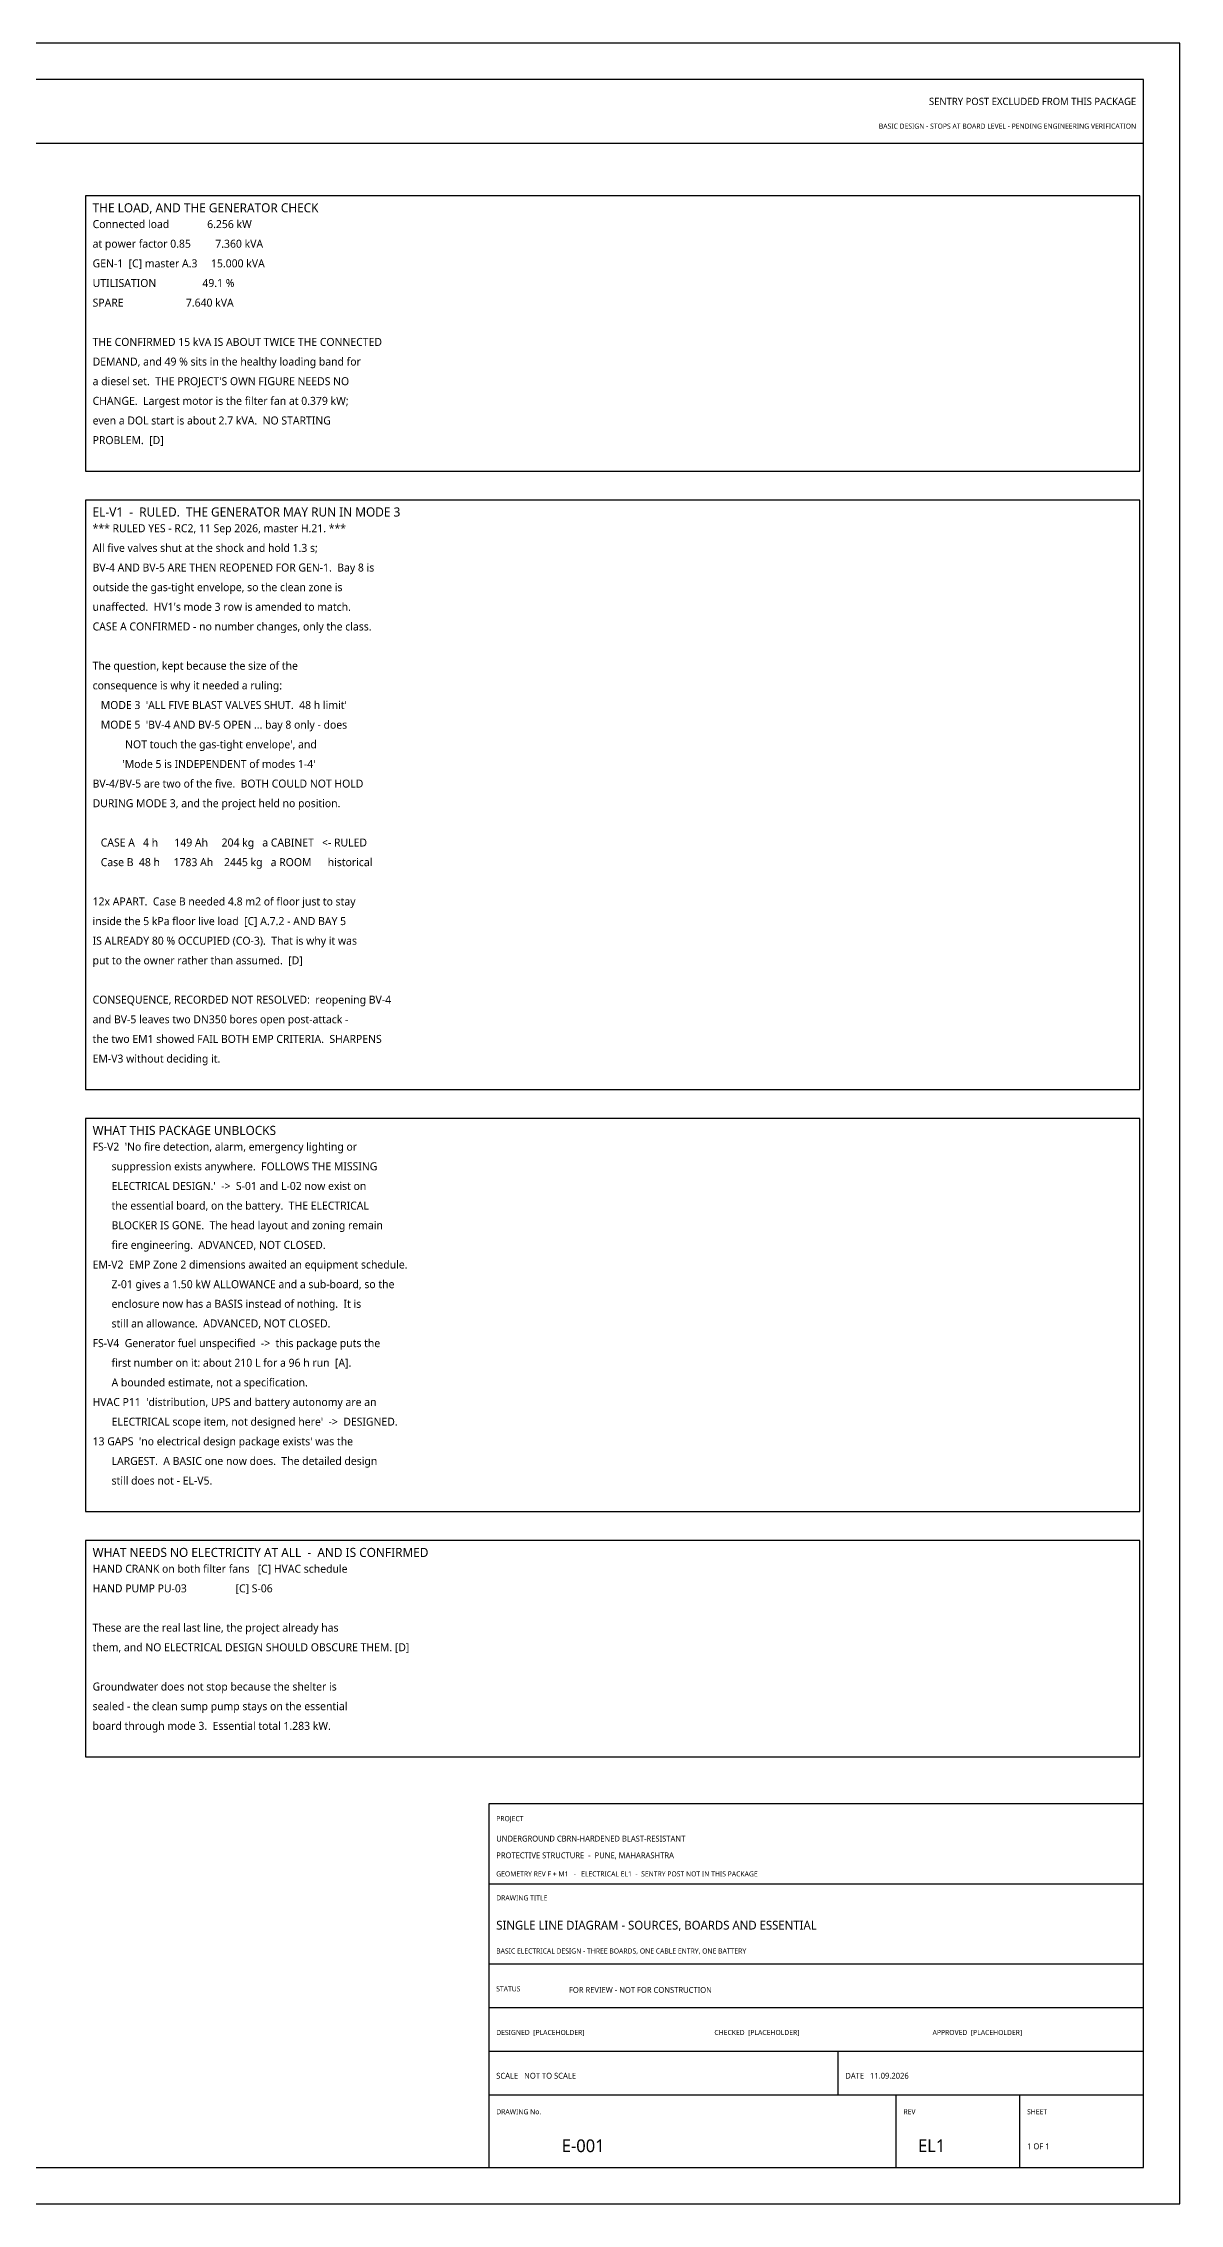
# Model space of a CAD drawing. Header units: millimetres. Extents: x 0 to 841, y 0 to 594.
# Drawn here: x 528 to 841, y 0 to 594 of the extents above; entities that cross this region are included whole.
import ezdxf
from ezdxf.enums import TextEntityAlignment as Align

# ---------------------------------------------------------------- set-up
doc = ezdxf.new("R2010")
doc.units = ezdxf.units.MM
for name, color, linetype in [('M-FLAG', 1, 'Continuous'), ('M-TITLE', 7, 'Continuous'), ('S-NOTE', 7, 'Continuous'), ('S-TITLE', 7, 'Continuous')]:
    doc.layers.add(name, color=color, linetype=linetype)
doc.styles.add('OpenSans', font='OpenSans-Regular.ttf')

msp = doc.modelspace()

# ---------------------------------------------------------------- linework, layer by layer
at = {"layer": 'M-TITLE'}
for p, q in [((10, 566.5), (831, 566.5)), ((651, 88), (831, 88)), ((651, 66), (831, 66)), ((651, 54), (831, 54)), ((651, 42), (831, 42)), ((747, 30), (747, 42)), ((651, 30), (831, 30)), ((763, 10), (763, 30)), ((797, 10), (797, 30))]:
    msp.add_line(p, q, dxfattribs=at)
msp.add_lwpolyline([(651, 10), (831, 10), (831, 110), (651, 110)], close=True, dxfattribs=at)
at = {"layer": 'S-TITLE'}
for points in [[(0, 0), (841, 0), (841, 594), (0, 594)], [(10, 10), (831, 10), (831, 584), (10, 584)], [(540, 476.375), (830, 476.375), (830, 552), (540, 552)], [(540, 306.35), (830, 306.35), (830, 468.375), (540, 468.375)], [(540, 190.325), (830, 190.325), (830, 298.35), (540, 298.35)], [(540, 122.9), (830, 122.9), (830, 182.325), (540, 182.325)]]:
    msp.add_lwpolyline(points, close=True, dxfattribs=at)

# ---------------------------------------------------------------- texts
at = {"layer": 'M-FLAG', "style": 'OpenSans'}
for s, height, p in [('SENTRY POST EXCLUDED FROM THIS PACKAGE', 2, (829, 577)), ('BASIC DESIGN - STOPS AT BOARD LEVEL - PENDING ENGINEERING VERIFICATION', 1.4, (829, 570.5))]:
    msp.add_text(s, height=height, dxfattribs=at).set_placement(p, align=Align.RIGHT)
msp.add_text('FOR REVIEW - NOT FOR CONSTRUCTION', height=1.6, dxfattribs=at).set_placement((673, 58))
at = {"layer": 'M-TITLE', "style": 'OpenSans'}
for s, height, p in [('PROJECT', 1.4, (653, 105.2)), ('UNDERGROUND CBRN-HARDENED BLAST-RESISTANT', 1.6, (653, 99.6)), ('PROTECTIVE STRUCTURE  -  PUNE, MAHARASHTRA', 1.6, (653, 95)), ('GEOMETRY REV F + M1   -   ELECTRICAL EL1  -  SENTRY POST NOT IN THIS PACKAGE', 1.4, (653, 90)), ('DRAWING TITLE', 1.4, (653, 83.4)), ('SINGLE LINE DIAGRAM - SOURCES, BOARDS AND ESSENTIAL ', 2.4, (653, 75.4)), ('BASIC ELECTRICAL DESIGN - THREE BOARDS, ONE CABLE ENTRY, ONE BATTERY', 1.4, (653, 68.8)), ('STATUS', 1.4, (653, 58.4)), ('DESIGNED  [PLACEHOLDER]', 1.4, (653, 46.4)), ('CHECKED  [PLACEHOLDER]', 1.4, (713, 46.4)), ('APPROVED  [PLACEHOLDER]', 1.4, (773, 46.4)), ('SCALE   NOT TO SCALE', 1.6, (653, 34.4)), ('DATE   11.09.2026', 1.6, (749, 34.4)), ('DRAWING No.', 1.4, (653, 24.6)), ('REV', 1.4, (765, 24.6)), ('SHEET', 1.4, (799, 24.6)), ('E-001', 3.5, (671, 14.2)), ('EL1', 3.5, (769, 14.2)), ('1 OF 1', 1.6, (799, 15))]:
    msp.add_text(s, height=height, dxfattribs=at).set_placement(p)
at = {"layer": 'S-NOTE', "style": 'OpenSans'}
for s, p in [('Connected load              6.256 kW', (542, 543.175)), ('at power factor 0.85         7.360 kVA', (542, 537.775)), ('GEN-1  [C] master A.3     15.000 kVA', (542, 532.375)), ('UTILISATION                 49.1 %', (542, 526.975)), ('SPARE                       7.640 kVA', (542, 521.575)), ('THE CONFIRMED 15 kVA IS ABOUT TWICE THE CONNECTED', (542, 510.775)), ('DEMAND, and 49 % sits in the healthy loading band for', (542, 505.375)), ("a diesel set.  THE PROJECT'S OWN FIGURE NEEDS NO", (542, 499.975)), ('CHANGE.  Largest motor is the filter fan at 0.379 kW;', (542, 494.575)), ('even a DOL start is about 2.7 kVA.  NO STARTING', (542, 489.175)), ('PROBLEM.  [D]', (542, 483.775)), ('*** RULED YES - RC2, 11 Sep 2026, master H.21. ***', (542, 459.55)), ('All five valves shut at the shock and hold 1.3 s;', (542, 454.15)), ('outside the gas-tight envelope, so the clean zone is', (542, 443.35)), ('BV-4 AND BV-5 ARE THEN REOPENED FOR GEN-1.  Bay 8 is', (542, 448.75)), ("unaffected.  HV1's mode 3 row is amended to match.", (542, 437.95)), ('CASE A CONFIRMED - no number changes, only the class.', (542, 432.55)), ('The question, kept because the size of the', (542, 421.75)), ('consequence is why it needed a ruling:', (542, 416.35)), ("   MODE 3  'ALL FIVE BLAST VALVES SHUT.  48 h limit'", (542, 410.95)), ("   MODE 5  'BV-4 AND BV-5 OPEN ... bay 8 only - does", (542, 405.55)), ("            NOT touch the gas-tight envelope', and", (542, 400.15)), ("           'Mode 5 is INDEPENDENT of modes 1-4'", (542, 394.75)), ('BV-4/BV-5 are two of the five.  BOTH COULD NOT HOLD', (542, 389.35)), ('DURING MODE 3, and the project held no position.', (542, 383.95)), ('   CASE A   4 h      149 Ah     204 kg   a CABINET   <- RULED', (542, 373.15)), ('   Case B  48 h     1783 Ah    2445 kg   a ROOM      historical', (542, 367.75)), ('12x APART.  Case B needed 4.8 m2 of floor just to stay', (542, 356.95)), ('inside the 5 kPa floor live load  [C] A.7.2 - AND BAY 5', (542, 351.55)), ('IS ALREADY 80 % OCCUPIED (CO-3).  That is why it was', (542, 346.15)), ('put to the owner rather than assumed.  [D]', (542, 340.75)), ('and BV-5 leaves two DN350 bores open post-attack -', (542, 324.55)), ('CONSEQUENCE, RECORDED NOT RESOLVED:  reopening BV-4', (542, 329.95)), ('the two EM1 showed FAIL BOTH EMP CRITERIA.  SHARPENS', (542, 319.15)), ('EM-V3 without deciding it.', (542, 313.75)), ("FS-V2  'No fire detection, alarm, emergency lighting or", (542, 289.525)), ('       suppression exists anywhere.  FOLLOWS THE MISSING', (542, 284.125)), ("       ELECTRICAL DESIGN.'  ->  S-01 and L-02 now exist on", (542, 278.725)), ('       the essential board, on the battery.  THE ELECTRICAL', (542, 273.325)), ('       BLOCKER IS GONE.  The head layout and zoning remain', (542, 267.925)), ('       fire engineering.  ADVANCED, NOT CLOSED.', (542, 262.525)), ('EM-V2  EMP Zone 2 dimensions awaited an equipment schedule.', (542, 257.125)), ('       Z-01 gives a 1.50 kW ALLOWANCE and a sub-board, so the', (542, 251.725)), ('       enclosure now has a BASIS instead of nothing.  It is', (542, 246.325)), ('FS-V4  Generator fuel unspecified  ->  this package puts the', (542, 235.525)), ('       still an allowance.  ADVANCED, NOT CLOSED.', (542, 240.925)), ('       first number on it: about 210 L for a 96 h run  [A].', (542, 230.125)), ('       A bounded estimate, not a specification.', (542, 224.725)), ("HVAC P11  'distribution, UPS and battery autonomy are an", (542, 219.325)), ("       ELECTRICAL scope item, not designed here'  ->  DESIGNED.", (542, 213.925)), ("13 GAPS  'no electrical design package exists' was the", (542, 208.525)), ('       LARGEST.  A BASIC one now does.  The detailed design', (542, 203.125)), ('       still does not - EL-V5.', (542, 197.725)), ('HAND CRANK on both filter fans   [C] HVAC schedule', (542, 173.5)), ('HAND PUMP PU-03                  [C] S-06', (542, 168.1)), ('These are the real last line, the project already has', (542, 157.3)), ('them, and NO ELECTRICAL DESIGN SHOULD OBSCURE THEM. [D]', (542, 151.9)), ('Groundwater does not stop because the shelter is', (542, 141.1)), ('sealed - the clean sump pump stays on the essential', (542, 135.7)), ('board through mode 3.  Essential total 1.283 kW.', (542, 130.3))]:
    msp.add_text(s, height=2.2, dxfattribs=at).set_placement(p)
at = {"layer": 'S-TITLE', "style": 'OpenSans'}
for s, p in [('THE LOAD, AND THE GENERATOR CHECK', (542, 547.5)), ('EL-V1  -  RULED.  THE GENERATOR MAY RUN IN MODE 3', (542, 463.875)), ('WHAT THIS PACKAGE UNBLOCKS', (542, 293.85)), ('WHAT NEEDS NO ELECTRICITY AT ALL  -  AND IS CONFIRMED', (542, 177.825))]:
    msp.add_text(s, height=2.5, dxfattribs=at).set_placement(p)

doc.saveas('drawing.dxf')
